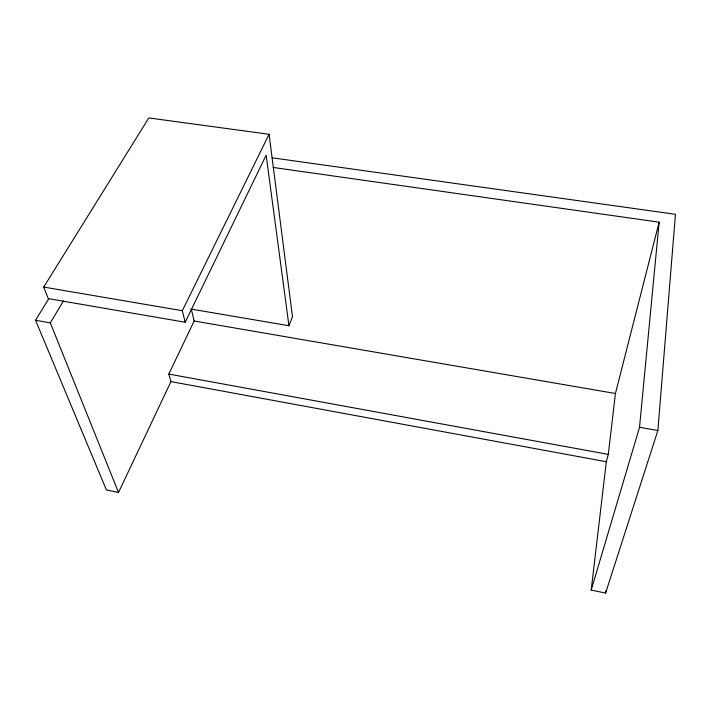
<?xml version="1.0" encoding="UTF-8"?>
<svg xmlns="http://www.w3.org/2000/svg" width="711" height="711" viewBox="0 0 711 711"><rect width="100%" height="100%" fill="white"/><g stroke="black" fill="none" stroke-linecap="round" stroke-linejoin="round"><path stroke-width="1.07" d="M273.166 167.449L659.141 222.188L615.433 393.503L608.296 454.382L606.341 461.732L591.188 590.086L605.585 593.063L657.871 430.519L675.45 214.304L272.046 157.789M591.188 590.086L639.527 427.267L659.141 222.188M605.585 593.063L605.825 590.859M288.942 325.727L292.488 316.759L269.078 134.281L148.821 117.937L43.718 287.075L48.259 298.602L185.198 322.243L266.154 155.185L288.942 325.727L190.868 309.054M48.81 298.576L35.55 320.279L106.41 489.968L118.515 492.465L170.951 381.603L168.8 374.075L194.156 320.999L191.312 309.125M185.198 322.243L182.318 310.716L269.078 134.281M118.515 492.465L50.321 322.892L63.403 300.975M43.718 287.075L182.318 310.716M194.156 320.999L615.433 393.503M35.55 320.279L50.321 322.892M639.527 427.267L657.871 430.519M168.8 374.075L608.296 454.382M170.951 381.603L606.341 461.732"/></g></svg>
